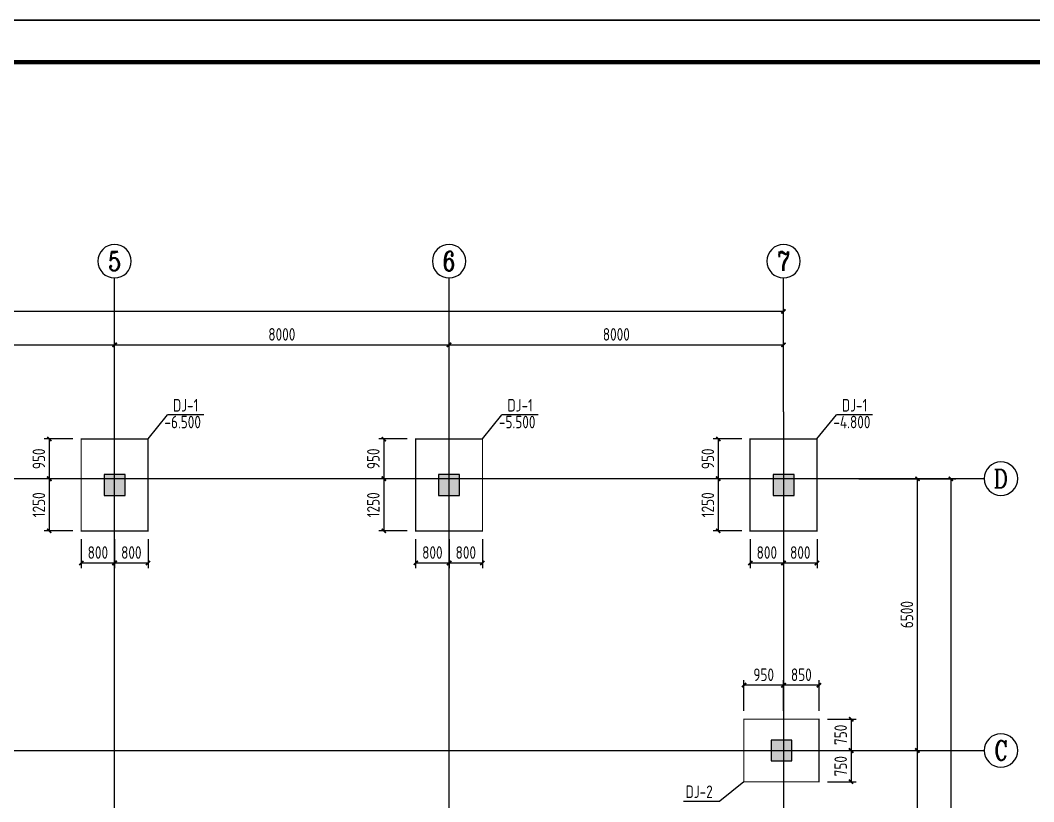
# Model space of a CAD drawing. Header units: millimetres. Extents: x 866561 to 876967, y 40200 to 44891.
# Drawn here: x 867964.7 to 868207.1, y 40608.5 to 40795.4 of the extents above; entities that cross this region are included whole.
import ezdxf
from ezdxf.enums import TextEntityAlignment as Align

# ---------------------------------------------------------------- set-up
doc = ezdxf.new("R2010")
doc.units = ezdxf.units.MM
doc.header["$LTSCALE"] = 1000
doc.header["$MEASUREMENT"] = 0
doc.linetypes.add('DOTE', pattern=[2.42, 2, -0.2, 0.02, -0.2])
for name, color, linetype in [('AXIS', 3, 'Continuous'), ('AXIS_TEXT', 7, 'Continuous'), ('DIM', 7, 'Continuous'), ('DOTE', 1, 'DOTE'), ('基础', 4, 'Continuous'), ('柱集中标注', 2, 'Continuous'), ('标注', 7, 'Continuous'), ('檩条', 34, 'Continuous')]:
    doc.layers.add(name, color=color, linetype=linetype)
doc.styles.add('_TCH_AXIS', font='COMPLEX', dxfattribs={"bigfont": 'GBCBIG'})
doc.styles.add('COMPLEX', font='COMPLEX')
doc.styles.add('GBHZ', font='gbenor.shx', dxfattribs={"width": 0.9, "bigfont": 'gbcbig.shx'})
doc.dimstyles.new('Y100', dxfattribs={"dimscale": 0, "dimtxt": 3, "dimasz": 0.01, "dimexe": 1.2, "dimexo": 2, "dimgap": 1, "dimtad": 1, "dimdec": 0, "dimlfac": 100, "dimzin": 0, "dimdsep": 46, "dimtxsty": 'GBHZ', "dimblk": 'DX', "dimcen": 0.09, "dimdle": 1, "dimclrd": 7, "dimclre": 7, "dimclrt": 7, "dimadec": 0, "dimazin": 0, "dimtfac": 1, "dimtdec": 0, "dimtix": 1, "dimtmove": 2, "dimatfit": 3, "dimldrblk": 'DX', "dimfxl": 0, "dimtolj": 1, "dimtzin": 0, "dimarcsym": 0})

# ---------------------------------------------------------------- blocks, each defined once
blk = doc.blocks.new('_AXISO')
blk.add_circle((0, 0), 0.5)
at = {"layer": 'AXIS_TEXT', "style": 'COMPLEX', "width": 1.041667}
blk.add_attdef('A', text='', height=0.56, dxfattribs=at).set_placement((-0.25, -0.28), (0.25, -0.28), align=Align.FIT)
blk = doc.blocks.new('DX')
at = {"color": 0, "linetype": 'ByBlock', "const_width": 40}
blk.add_lwpolyline([(-54, -51), (46, 49)], dxfattribs=at)
blk = doc.blocks.new('*D188')
at = {"layer": 'Defpoints', "color": 0, "transparency": 16777216}
for p in [(868163.25, 40620.75), (868179.25, 40620.75), (868163.25, 40550.75)]:
    blk.add_point(p, dxfattribs=at)
at = {"layer": 'dim', "color": 7, "lineweight": -2, "transparency": 16777216}
for p, q in [((868165.25, 40620.75), (868180.45, 40620.75)), ((868179.25, 40550.76), (868179.25, 40620.74)), ((868165.25, 40550.75), (868180.45, 40550.75))]:
    blk.add_line(p, q, dxfattribs=at)
at = {"layer": 'dim', "color": 7, "lineweight": -2, "transparency": 16777216, "xscale": 0.01, "yscale": 0.01, "zscale": 0.01}
for p, rotation in [((868179.25, 40620.75), 90), ((868179.25, 40550.75), 270)]:
    blk.add_blockref('DX', p, dxfattribs=dict(at, rotation=rotation))
at = {"layer": 'dim', "color": 7, "transparency": 16777216, "insert": (868176.75, 40585.75), "char_height": 3, "attachment_point": 5, "rotation": 90, "style": 'GBHZ'}
blk.add_mtext('\\A1;7000', dxfattribs=at)
blk = doc.blocks.new('*D189')
at = {"layer": 'Defpoints', "color": 0, "transparency": 16777216}
for p in [(868163.25, 40685.75), (868179.25, 40685.75), (868163.25, 40620.75)]:
    blk.add_point(p, dxfattribs=at)
at = {"layer": 'dim', "color": 7, "lineweight": -2, "transparency": 16777216}
for p, q in [((868165.25, 40685.75), (868180.45, 40685.75)), ((868179.25, 40620.76), (868179.25, 40685.74)), ((868165.25, 40620.75), (868180.45, 40620.75))]:
    blk.add_line(p, q, dxfattribs=at)
at = {"layer": 'dim', "color": 7, "lineweight": -2, "transparency": 16777216, "xscale": 0.01, "yscale": 0.01, "zscale": 0.01}
for p, rotation in [((868179.25, 40685.75), 90), ((868179.25, 40620.75), 270)]:
    blk.add_blockref('DX', p, dxfattribs=dict(at, rotation=rotation))
at = {"layer": 'dim', "color": 7, "transparency": 16777216, "insert": (868176.75, 40653.25), "char_height": 3, "attachment_point": 5, "rotation": 90, "style": 'GBHZ'}
blk.add_mtext('\\A1;6500', dxfattribs=at)
blk = doc.blocks.new('*D186')
at = {"layer": 'Defpoints', "color": 0, "transparency": 16777216}
for p in [(868163.25, 40685.75), (868163.25, 40485.75), (868187.25, 40485.75)]:
    blk.add_point(p, dxfattribs=at)
at = {"layer": 'dim', "color": 7, "lineweight": -2, "transparency": 16777216}
for p, q in [((868165.25, 40685.75), (868188.45, 40685.75)), ((868187.25, 40685.74), (868187.25, 40485.76)), ((868165.25, 40485.75), (868188.45, 40485.75))]:
    blk.add_line(p, q, dxfattribs=at)
at = {"layer": 'dim', "color": 7, "lineweight": -2, "transparency": 16777216, "xscale": 0.01, "yscale": 0.01, "zscale": 0.01}
for p, rotation in [((868187.25, 40685.75), 90), ((868187.25, 40485.75), 270)]:
    blk.add_blockref('DX', p, dxfattribs=dict(at, rotation=rotation))
at = {"layer": 'dim', "color": 7, "transparency": 16777216, "insert": (868184.75, 40585.75), "char_height": 3, "attachment_point": 5, "rotation": 90, "style": 'GBHZ'}
blk.add_mtext('\\A1;20000', dxfattribs=at)
blk = doc.blocks.new('*D192')
at = {"layer": 'Defpoints', "color": 0, "transparency": 16777216}
for p in [(867987.25, 40717.75), (867907.25, 40701.75), (867987.25, 40701.75)]:
    blk.add_point(p, dxfattribs=at)
at = {"layer": 'dim', "color": 7, "lineweight": -2, "transparency": 16777216}
for p, q in [((867907.25, 40703.75), (867907.25, 40718.95)), ((867907.26, 40717.75), (867987.24, 40717.75)), ((867987.25, 40703.75), (867987.25, 40718.95))]:
    blk.add_line(p, q, dxfattribs=at)
at = {"layer": 'dim', "color": 7, "lineweight": -2, "transparency": 16777216, "xscale": 0.01, "yscale": 0.01, "zscale": 0.01, "rotation": 180}
blk.add_blockref('DX', (867907.25, 40717.75), dxfattribs=at)
at = {"layer": 'dim', "color": 7, "lineweight": -2, "transparency": 16777216, "xscale": 0.01, "yscale": 0.01, "zscale": 0.01}
blk.add_blockref('DX', (867987.25, 40717.75), dxfattribs=at)
at = {"layer": 'dim', "color": 7, "transparency": 16777216, "insert": (867947.25, 40720.25), "char_height": 3, "attachment_point": 5, "style": 'GBHZ'}
blk.add_mtext('\\A1;8000', dxfattribs=at)
blk = doc.blocks.new('*D193')
at = {"layer": 'Defpoints', "color": 0, "transparency": 16777216}
for p in [(868067.25, 40717.75), (867987.25, 40701.75), (868067.25, 40701.75)]:
    blk.add_point(p, dxfattribs=at)
at = {"layer": 'dim', "color": 7, "lineweight": -2, "transparency": 16777216}
for p, q in [((867987.25, 40703.75), (867987.25, 40718.95)), ((867987.26, 40717.75), (868067.24, 40717.75)), ((868067.25, 40703.75), (868067.25, 40718.95))]:
    blk.add_line(p, q, dxfattribs=at)
at = {"layer": 'dim', "color": 7, "lineweight": -2, "transparency": 16777216, "xscale": 0.01, "yscale": 0.01, "zscale": 0.01, "rotation": 180}
blk.add_blockref('DX', (867987.25, 40717.75), dxfattribs=at)
at = {"layer": 'dim', "color": 7, "lineweight": -2, "transparency": 16777216, "xscale": 0.01, "yscale": 0.01, "zscale": 0.01}
blk.add_blockref('DX', (868067.25, 40717.75), dxfattribs=at)
at = {"layer": 'dim', "color": 7, "transparency": 16777216, "insert": (868027.25, 40720.25), "char_height": 3, "attachment_point": 5, "style": 'GBHZ'}
blk.add_mtext('\\A1;8000', dxfattribs=at)
blk = doc.blocks.new('*D194')
at = {"layer": 'Defpoints', "color": 0, "transparency": 16777216}
for p in [(868147.25, 40717.75), (868067.25, 40701.75), (868147.25, 40701.75)]:
    blk.add_point(p, dxfattribs=at)
at = {"layer": 'dim', "color": 7, "lineweight": -2, "transparency": 16777216}
for p, q in [((868067.25, 40703.75), (868067.25, 40718.95)), ((868067.26, 40717.75), (868147.24, 40717.75)), ((868147.25, 40703.75), (868147.25, 40718.95))]:
    blk.add_line(p, q, dxfattribs=at)
at = {"layer": 'dim', "color": 7, "lineweight": -2, "transparency": 16777216, "xscale": 0.01, "yscale": 0.01, "zscale": 0.01, "rotation": 180}
blk.add_blockref('DX', (868067.25, 40717.75), dxfattribs=at)
at = {"layer": 'dim', "color": 7, "lineweight": -2, "transparency": 16777216, "xscale": 0.01, "yscale": 0.01, "zscale": 0.01}
blk.add_blockref('DX', (868147.25, 40717.75), dxfattribs=at)
at = {"layer": 'dim', "color": 7, "transparency": 16777216, "insert": (868107.25, 40720.25), "char_height": 3, "attachment_point": 5, "style": 'GBHZ'}
blk.add_mtext('\\A1;8000', dxfattribs=at)
blk = doc.blocks.new('*D195')
at = {"layer": 'Defpoints', "color": 0, "transparency": 16777216}
for p in [(867667.25, 40725.75), (867667.25, 40701.75), (868147.25, 40701.75)]:
    blk.add_point(p, dxfattribs=at)
at = {"layer": 'dim', "color": 7, "lineweight": -2, "transparency": 16777216}
for p, q in [((867667.25, 40703.75), (867667.25, 40726.95)), ((868147.24, 40725.75), (867667.26, 40725.75)), ((868147.25, 40703.75), (868147.25, 40726.95))]:
    blk.add_line(p, q, dxfattribs=at)
at = {"layer": 'dim', "color": 7, "lineweight": -2, "transparency": 16777216, "xscale": 0.01, "yscale": 0.01, "zscale": 0.01, "rotation": 180}
blk.add_blockref('DX', (867667.25, 40725.75), dxfattribs=at)
at = {"layer": 'dim', "color": 7, "lineweight": -2, "transparency": 16777216, "xscale": 0.01, "yscale": 0.01, "zscale": 0.01}
blk.add_blockref('DX', (868147.25, 40725.75), dxfattribs=at)
at = {"layer": 'dim', "color": 7, "transparency": 16777216, "insert": (867907.25, 40728.25), "char_height": 3, "attachment_point": 5, "style": 'GBHZ'}
blk.add_mtext('\\A1;48000', dxfattribs=at)
blk = doc.blocks.new('*D419')
at = {"layer": 'Defpoints', "color": 0, "transparency": 16777216}
for p in [(868139.25, 40673.25), (868147.25, 40673.25), (868147.25, 40665.59)]:
    blk.add_point(p, dxfattribs=at)
at = {"layer": '标注', "color": 7, "lineweight": -2, "transparency": 16777216}
for p, q in [((868139.25, 40671.25), (868139.25, 40664.39)), ((868147.25, 40671.25), (868147.25, 40664.39)), ((868139.26, 40665.59), (868147.24, 40665.59))]:
    blk.add_line(p, q, dxfattribs=at)
at = {"layer": '标注', "color": 7, "lineweight": -2, "transparency": 16777216, "xscale": 0.01, "yscale": 0.01, "zscale": 0.01, "rotation": 180}
blk.add_blockref('DX', (868139.25, 40665.59), dxfattribs=at)
at = {"layer": '标注', "color": 7, "lineweight": -2, "transparency": 16777216, "xscale": 0.01, "yscale": 0.01, "zscale": 0.01}
blk.add_blockref('DX', (868147.25, 40665.59), dxfattribs=at)
at = {"layer": '标注', "color": 7, "transparency": 16777216, "insert": (868143.25, 40668.09), "char_height": 3, "attachment_point": 5, "style": 'GBHZ'}
blk.add_mtext('\\A1;800', dxfattribs=at)
blk = doc.blocks.new('*D420')
at = {"layer": 'Defpoints', "color": 0, "transparency": 16777216}
for p in [(868147.25, 40673.25), (868155.25, 40673.25), (868155.25, 40665.59)]:
    blk.add_point(p, dxfattribs=at)
at = {"layer": '标注', "color": 7, "lineweight": -2, "transparency": 16777216}
for p, q in [((868147.25, 40671.25), (868147.25, 40664.39)), ((868155.25, 40671.25), (868155.25, 40664.39)), ((868147.26, 40665.59), (868155.24, 40665.59))]:
    blk.add_line(p, q, dxfattribs=at)
at = {"layer": '标注', "color": 7, "lineweight": -2, "transparency": 16777216, "xscale": 0.01, "yscale": 0.01, "zscale": 0.01, "rotation": 180}
blk.add_blockref('DX', (868147.25, 40665.59), dxfattribs=at)
at = {"layer": '标注', "color": 7, "lineweight": -2, "transparency": 16777216, "xscale": 0.01, "yscale": 0.01, "zscale": 0.01}
blk.add_blockref('DX', (868155.25, 40665.59), dxfattribs=at)
at = {"layer": '标注', "color": 7, "transparency": 16777216, "insert": (868151.25, 40668.09), "char_height": 3, "attachment_point": 5, "style": 'GBHZ'}
blk.add_mtext('\\A1;800', dxfattribs=at)
blk = doc.blocks.new('*D421')
at = {"layer": 'Defpoints', "color": 0, "transparency": 16777216}
for p in [(868139.25, 40695.25), (868131.63, 40685.75), (868139.25, 40685.75)]:
    blk.add_point(p, dxfattribs=at)
at = {"layer": '标注', "color": 7, "lineweight": -2, "transparency": 16777216}
for p, q in [((868137.25, 40695.25), (868130.43, 40695.25)), ((868131.63, 40695.24), (868131.63, 40685.76)), ((868137.25, 40685.75), (868130.43, 40685.75))]:
    blk.add_line(p, q, dxfattribs=at)
at = {"layer": '标注', "color": 7, "lineweight": -2, "transparency": 16777216, "xscale": 0.01, "yscale": 0.01, "zscale": 0.01}
for p, rotation in [((868131.63, 40695.25), 90), ((868131.63, 40685.75), 270)]:
    blk.add_blockref('DX', p, dxfattribs=dict(at, rotation=rotation))
at = {"layer": '标注', "color": 7, "transparency": 16777216, "insert": (868129.13, 40690.5), "char_height": 3, "attachment_point": 5, "rotation": 90, "style": 'GBHZ'}
blk.add_mtext('\\A1;950', dxfattribs=at)
blk = doc.blocks.new('*D422')
at = {"layer": 'Defpoints', "color": 0, "transparency": 16777216}
for p in [(868139.25, 40685.75), (868131.63, 40673.25), (868139.25, 40673.25)]:
    blk.add_point(p, dxfattribs=at)
at = {"layer": '标注', "color": 7, "lineweight": -2, "transparency": 16777216}
for p, q in [((868137.25, 40685.75), (868130.43, 40685.75)), ((868131.63, 40685.74), (868131.63, 40673.26)), ((868137.25, 40673.25), (868130.43, 40673.25))]:
    blk.add_line(p, q, dxfattribs=at)
at = {"layer": '标注', "color": 7, "lineweight": -2, "transparency": 16777216, "xscale": 0.01, "yscale": 0.01, "zscale": 0.01}
for p, rotation in [((868131.63, 40685.75), 90), ((868131.63, 40673.25), 270)]:
    blk.add_blockref('DX', p, dxfattribs=dict(at, rotation=rotation))
at = {"layer": '标注', "color": 7, "transparency": 16777216, "insert": (868129.13, 40679.5), "char_height": 3, "attachment_point": 5, "rotation": 90, "style": 'GBHZ'}
blk.add_mtext('\\A1;1250', dxfattribs=at)
blk = doc.blocks.new('*D423')
at = {"layer": 'Defpoints', "color": 0, "transparency": 16777216}
for p in [(867979.25, 40673.25), (867987.25, 40673.25), (867987.25, 40665.59)]:
    blk.add_point(p, dxfattribs=at)
at = {"layer": '标注', "color": 7, "lineweight": -2, "transparency": 16777216}
for p, q in [((867979.25, 40671.25), (867979.25, 40664.39)), ((867987.25, 40671.25), (867987.25, 40664.39)), ((867979.26, 40665.59), (867987.24, 40665.59))]:
    blk.add_line(p, q, dxfattribs=at)
at = {"layer": '标注', "color": 7, "lineweight": -2, "transparency": 16777216, "xscale": 0.01, "yscale": 0.01, "zscale": 0.01, "rotation": 180}
blk.add_blockref('DX', (867979.25, 40665.59), dxfattribs=at)
at = {"layer": '标注', "color": 7, "lineweight": -2, "transparency": 16777216, "xscale": 0.01, "yscale": 0.01, "zscale": 0.01}
blk.add_blockref('DX', (867987.25, 40665.59), dxfattribs=at)
at = {"layer": '标注', "color": 7, "transparency": 16777216, "insert": (867983.25, 40668.09), "char_height": 3, "attachment_point": 5, "style": 'GBHZ'}
blk.add_mtext('\\A1;800', dxfattribs=at)
blk = doc.blocks.new('*D424')
at = {"layer": 'Defpoints', "color": 0, "transparency": 16777216}
for p in [(867987.25, 40673.25), (867995.25, 40673.25), (867995.25, 40665.59)]:
    blk.add_point(p, dxfattribs=at)
at = {"layer": '标注', "color": 7, "lineweight": -2, "transparency": 16777216}
for p, q in [((867987.25, 40671.25), (867987.25, 40664.39)), ((867995.25, 40671.25), (867995.25, 40664.39)), ((867987.26, 40665.59), (867995.24, 40665.59))]:
    blk.add_line(p, q, dxfattribs=at)
at = {"layer": '标注', "color": 7, "lineweight": -2, "transparency": 16777216, "xscale": 0.01, "yscale": 0.01, "zscale": 0.01, "rotation": 180}
blk.add_blockref('DX', (867987.25, 40665.59), dxfattribs=at)
at = {"layer": '标注', "color": 7, "lineweight": -2, "transparency": 16777216, "xscale": 0.01, "yscale": 0.01, "zscale": 0.01}
blk.add_blockref('DX', (867995.25, 40665.59), dxfattribs=at)
at = {"layer": '标注', "color": 7, "transparency": 16777216, "insert": (867991.25, 40668.09), "char_height": 3, "attachment_point": 5, "style": 'GBHZ'}
blk.add_mtext('\\A1;800', dxfattribs=at)
blk = doc.blocks.new('*D425')
at = {"layer": 'Defpoints', "color": 0, "transparency": 16777216}
for p in [(867979.25, 40695.25), (867971.63, 40685.75), (867979.25, 40685.75)]:
    blk.add_point(p, dxfattribs=at)
at = {"layer": '标注', "color": 7, "lineweight": -2, "transparency": 16777216}
for p, q in [((867977.25, 40695.25), (867970.43, 40695.25)), ((867971.63, 40695.24), (867971.63, 40685.76)), ((867977.25, 40685.75), (867970.43, 40685.75))]:
    blk.add_line(p, q, dxfattribs=at)
at = {"layer": '标注', "color": 7, "lineweight": -2, "transparency": 16777216, "xscale": 0.01, "yscale": 0.01, "zscale": 0.01}
for p, rotation in [((867971.63, 40695.25), 90), ((867971.63, 40685.75), 270)]:
    blk.add_blockref('DX', p, dxfattribs=dict(at, rotation=rotation))
at = {"layer": '标注', "color": 7, "transparency": 16777216, "insert": (867969.13, 40690.5), "char_height": 3, "attachment_point": 5, "rotation": 90, "style": 'GBHZ'}
blk.add_mtext('\\A1;950', dxfattribs=at)
blk = doc.blocks.new('*D426')
at = {"layer": 'Defpoints', "color": 0, "transparency": 16777216}
for p in [(867979.25, 40685.75), (867971.63, 40673.25), (867979.25, 40673.25)]:
    blk.add_point(p, dxfattribs=at)
at = {"layer": '标注', "color": 7, "lineweight": -2, "transparency": 16777216}
for p, q in [((867977.25, 40685.75), (867970.43, 40685.75)), ((867971.63, 40685.74), (867971.63, 40673.26)), ((867977.25, 40673.25), (867970.43, 40673.25))]:
    blk.add_line(p, q, dxfattribs=at)
at = {"layer": '标注', "color": 7, "lineweight": -2, "transparency": 16777216, "xscale": 0.01, "yscale": 0.01, "zscale": 0.01}
for p, rotation in [((867971.63, 40685.75), 90), ((867971.63, 40673.25), 270)]:
    blk.add_blockref('DX', p, dxfattribs=dict(at, rotation=rotation))
at = {"layer": '标注', "color": 7, "transparency": 16777216, "insert": (867969.13, 40679.5), "char_height": 3, "attachment_point": 5, "rotation": 90, "style": 'GBHZ'}
blk.add_mtext('\\A1;1250', dxfattribs=at)
blk = doc.blocks.new('*D427')
at = {"layer": 'Defpoints', "color": 0, "transparency": 16777216}
for p in [(868059.25, 40673.25), (868067.25, 40673.25), (868067.25, 40665.59)]:
    blk.add_point(p, dxfattribs=at)
at = {"layer": '标注', "color": 7, "lineweight": -2, "transparency": 16777216}
for p, q in [((868059.25, 40671.25), (868059.25, 40664.39)), ((868067.25, 40671.25), (868067.25, 40664.39)), ((868059.26, 40665.59), (868067.24, 40665.59))]:
    blk.add_line(p, q, dxfattribs=at)
at = {"layer": '标注', "color": 7, "lineweight": -2, "transparency": 16777216, "xscale": 0.01, "yscale": 0.01, "zscale": 0.01, "rotation": 180}
blk.add_blockref('DX', (868059.25, 40665.59), dxfattribs=at)
at = {"layer": '标注', "color": 7, "lineweight": -2, "transparency": 16777216, "xscale": 0.01, "yscale": 0.01, "zscale": 0.01}
blk.add_blockref('DX', (868067.25, 40665.59), dxfattribs=at)
at = {"layer": '标注', "color": 7, "transparency": 16777216, "insert": (868063.25, 40668.09), "char_height": 3, "attachment_point": 5, "style": 'GBHZ'}
blk.add_mtext('\\A1;800', dxfattribs=at)
blk = doc.blocks.new('*D428')
at = {"layer": 'Defpoints', "color": 0, "transparency": 16777216}
for p in [(868067.25, 40673.25), (868075.25, 40673.25), (868075.25, 40665.59)]:
    blk.add_point(p, dxfattribs=at)
at = {"layer": '标注', "color": 7, "lineweight": -2, "transparency": 16777216}
for p, q in [((868067.25, 40671.25), (868067.25, 40664.39)), ((868075.25, 40671.25), (868075.25, 40664.39)), ((868067.26, 40665.59), (868075.24, 40665.59))]:
    blk.add_line(p, q, dxfattribs=at)
at = {"layer": '标注', "color": 7, "lineweight": -2, "transparency": 16777216, "xscale": 0.01, "yscale": 0.01, "zscale": 0.01, "rotation": 180}
blk.add_blockref('DX', (868067.25, 40665.59), dxfattribs=at)
at = {"layer": '标注', "color": 7, "lineweight": -2, "transparency": 16777216, "xscale": 0.01, "yscale": 0.01, "zscale": 0.01}
blk.add_blockref('DX', (868075.25, 40665.59), dxfattribs=at)
at = {"layer": '标注', "color": 7, "transparency": 16777216, "insert": (868071.25, 40668.09), "char_height": 3, "attachment_point": 5, "style": 'GBHZ'}
blk.add_mtext('\\A1;800', dxfattribs=at)
blk = doc.blocks.new('*D429')
at = {"layer": 'Defpoints', "color": 0, "transparency": 16777216}
for p in [(868059.25, 40695.25), (868051.63, 40685.75), (868059.25, 40685.75)]:
    blk.add_point(p, dxfattribs=at)
at = {"layer": '标注', "color": 7, "lineweight": -2, "transparency": 16777216}
for p, q in [((868057.25, 40695.25), (868050.43, 40695.25)), ((868051.63, 40695.24), (868051.63, 40685.76)), ((868057.25, 40685.75), (868050.43, 40685.75))]:
    blk.add_line(p, q, dxfattribs=at)
at = {"layer": '标注', "color": 7, "lineweight": -2, "transparency": 16777216, "xscale": 0.01, "yscale": 0.01, "zscale": 0.01}
for p, rotation in [((868051.63, 40695.25), 90), ((868051.63, 40685.75), 270)]:
    blk.add_blockref('DX', p, dxfattribs=dict(at, rotation=rotation))
at = {"layer": '标注', "color": 7, "transparency": 16777216, "insert": (868049.13, 40690.5), "char_height": 3, "attachment_point": 5, "rotation": 90, "style": 'GBHZ'}
blk.add_mtext('\\A1;950', dxfattribs=at)
blk = doc.blocks.new('*D430')
at = {"layer": 'Defpoints', "color": 0, "transparency": 16777216}
for p in [(868059.25, 40685.75), (868051.63, 40673.25), (868059.25, 40673.25)]:
    blk.add_point(p, dxfattribs=at)
at = {"layer": '标注', "color": 7, "lineweight": -2, "transparency": 16777216}
for p, q in [((868057.25, 40685.75), (868050.43, 40685.75)), ((868051.63, 40685.74), (868051.63, 40673.26)), ((868057.25, 40673.25), (868050.43, 40673.25))]:
    blk.add_line(p, q, dxfattribs=at)
at = {"layer": '标注', "color": 7, "lineweight": -2, "transparency": 16777216, "xscale": 0.01, "yscale": 0.01, "zscale": 0.01}
for p, rotation in [((868051.63, 40685.75), 90), ((868051.63, 40673.25), 270)]:
    blk.add_blockref('DX', p, dxfattribs=dict(at, rotation=rotation))
at = {"layer": '标注', "color": 7, "transparency": 16777216, "insert": (868049.13, 40679.5), "char_height": 3, "attachment_point": 5, "rotation": 90, "style": 'GBHZ'}
blk.add_mtext('\\A1;1250', dxfattribs=at)
blk = doc.blocks.new('*D471')
at = {"layer": 'Defpoints', "color": 0, "transparency": 16777216}
for p in [(868155.75, 40628.25), (868155.75, 40620.75), (868163.41, 40620.75)]:
    blk.add_point(p, dxfattribs=at)
at = {"layer": '标注', "color": 7, "lineweight": -2, "transparency": 16777216}
for p, q in [((868157.75, 40628.25), (868164.61, 40628.25)), ((868163.41, 40628.24), (868163.41, 40620.76)), ((868157.75, 40620.75), (868164.61, 40620.75))]:
    blk.add_line(p, q, dxfattribs=at)
at = {"layer": '标注', "color": 7, "lineweight": -2, "transparency": 16777216, "xscale": 0.01, "yscale": 0.01, "zscale": 0.01}
for p, rotation in [((868163.41, 40628.25), 90), ((868163.41, 40620.75), 270)]:
    blk.add_blockref('DX', p, dxfattribs=dict(at, rotation=rotation))
at = {"layer": '标注', "color": 7, "transparency": 16777216, "insert": (868160.91, 40624.5), "char_height": 3, "attachment_point": 5, "rotation": 90, "style": 'GBHZ'}
blk.add_mtext('\\A1;750', dxfattribs=at)
blk = doc.blocks.new('*D472')
at = {"layer": 'Defpoints', "color": 0, "transparency": 16777216}
for p in [(868155.75, 40620.75), (868155.75, 40613.25), (868163.41, 40613.25)]:
    blk.add_point(p, dxfattribs=at)
at = {"layer": '标注', "color": 7, "lineweight": -2, "transparency": 16777216}
for p, q in [((868157.75, 40620.75), (868164.61, 40620.75)), ((868163.41, 40620.74), (868163.41, 40613.26)), ((868157.75, 40613.25), (868164.61, 40613.25))]:
    blk.add_line(p, q, dxfattribs=at)
at = {"layer": '标注', "color": 7, "lineweight": -2, "transparency": 16777216, "xscale": 0.01, "yscale": 0.01, "zscale": 0.01}
for p, rotation in [((868163.41, 40620.75), 90), ((868163.41, 40613.25), 270)]:
    blk.add_blockref('DX', p, dxfattribs=dict(at, rotation=rotation))
at = {"layer": '标注', "color": 7, "transparency": 16777216, "insert": (868160.91, 40617), "char_height": 3, "attachment_point": 5, "rotation": 90, "style": 'GBHZ'}
blk.add_mtext('\\A1;750', dxfattribs=at)
blk = doc.blocks.new('*D473')
at = {"layer": 'Defpoints', "color": 0, "transparency": 16777216}
for p in [(868147.25, 40636.37), (868147.25, 40628.25), (868155.75, 40628.25)]:
    blk.add_point(p, dxfattribs=at)
at = {"layer": '标注', "color": 7, "lineweight": -2, "transparency": 16777216}
for p, q in [((868147.25, 40630.25), (868147.25, 40637.57)), ((868155.74, 40636.37), (868147.26, 40636.37)), ((868155.75, 40630.25), (868155.75, 40637.57))]:
    blk.add_line(p, q, dxfattribs=at)
at = {"layer": '标注', "color": 7, "lineweight": -2, "transparency": 16777216, "xscale": 0.01, "yscale": 0.01, "zscale": 0.01, "rotation": 180}
blk.add_blockref('DX', (868147.25, 40636.37), dxfattribs=at)
at = {"layer": '标注', "color": 7, "lineweight": -2, "transparency": 16777216, "xscale": 0.01, "yscale": 0.01, "zscale": 0.01}
blk.add_blockref('DX', (868155.75, 40636.37), dxfattribs=at)
at = {"layer": '标注', "color": 7, "transparency": 16777216, "insert": (868151.5, 40638.87), "char_height": 3, "attachment_point": 5, "style": 'GBHZ'}
blk.add_mtext('\\A1;850', dxfattribs=at)
blk = doc.blocks.new('*D474')
at = {"layer": 'Defpoints', "color": 0, "transparency": 16777216}
for p in [(868137.75, 40636.37), (868137.75, 40628.25), (868147.25, 40628.25)]:
    blk.add_point(p, dxfattribs=at)
at = {"layer": '标注', "color": 7, "lineweight": -2, "transparency": 16777216}
for p, q in [((868137.75, 40630.25), (868137.75, 40637.57)), ((868147.24, 40636.37), (868137.76, 40636.37)), ((868147.25, 40630.25), (868147.25, 40637.57))]:
    blk.add_line(p, q, dxfattribs=at)
at = {"layer": '标注', "color": 7, "lineweight": -2, "transparency": 16777216, "xscale": 0.01, "yscale": 0.01, "zscale": 0.01, "rotation": 180}
blk.add_blockref('DX', (868137.75, 40636.37), dxfattribs=at)
at = {"layer": '标注', "color": 7, "lineweight": -2, "transparency": 16777216, "xscale": 0.01, "yscale": 0.01, "zscale": 0.01}
blk.add_blockref('DX', (868147.25, 40636.37), dxfattribs=at)
at = {"layer": '标注', "color": 7, "transparency": 16777216, "insert": (868142.5, 40638.87), "char_height": 3, "attachment_point": 5, "style": 'GBHZ'}
blk.add_mtext('\\A1;950', dxfattribs=at)

msp = doc.modelspace()

# ---------------------------------------------------------------- linework, layer by layer
at = {"color": 0}
for p, q in [((868348.484, 40795.355), (867507.484, 40795.355)), ((867507.484, 40795.355), (868348.484, 40795.355))]:
    msp.add_line(p, q, dxfattribs=at)
at = {"color": 0, "const_width": 1}
msp.add_lwpolyline([(868338.484, 40211.355), (867532.484, 40211.355), (867532.484, 40785.355), (868338.484, 40785.355)], close=True, dxfattribs=at)
for points in [[(867984.746, 40686.753), (867984.746, 40681.753), (867989.746, 40681.753), (867989.746, 40686.753)], [(868064.746, 40686.753), (868064.746, 40681.753), (868069.746, 40681.753), (868069.746, 40686.753)], [(868144.746, 40686.753), (868144.746, 40681.753), (868149.746, 40681.753), (868149.746, 40686.753)], [(868149.246, 40623.253), (868144.246, 40623.253), (868144.246, 40618.253), (868149.246, 40618.253)]]:
    msp.add_lwpolyline(points, close=True)
at = {"layer": 'AXIS', "color": 0}
for p, q in [((867987.246, 40701.753), (867987.246, 40733.753)), ((868067.246, 40701.753), (868067.246, 40733.753)), ((868147.246, 40701.753), (868147.246, 40733.753)), ((868163.246, 40685.753), (868195.246, 40685.753)), ((868163.246, 40620.753), (868195.246, 40620.753))]:
    msp.add_line(p, q, dxfattribs=at)
at = {"layer": 'DOTE', "linetype": 'DOTE'}
for p, q in [((867987.246, 40469.753), (867987.246, 40701.753)), ((868067.246, 40469.753), (868067.246, 40701.753)), ((868147.246, 40701.753), (868147.246, 40469.753)), ((867651.246, 40685.753), (868163.246, 40685.753)), ((867651.246, 40620.753), (868163.246, 40620.753))]:
    msp.add_line(p, q, dxfattribs=at)
at = {"layer": '基础', "color": 3, "const_width": 0.3}
for points in [[(867995.246, 40695.253), (867979.246, 40695.253), (867979.246, 40673.253), (867995.246, 40673.253)], [(868075.246, 40695.253), (868059.246, 40695.253), (868059.246, 40673.253), (868075.246, 40673.253)], [(868155.246, 40695.253), (868139.246, 40695.253), (868139.246, 40673.253), (868155.246, 40673.253)], [(868155.746, 40613.253), (868155.746, 40628.253), (868137.746, 40628.253), (868137.746, 40613.253)]]:
    msp.add_lwpolyline(points, close=True, dxfattribs=at)
at = {"layer": '标注'}
for points in [[(867984.746, 40686.753), (867989.746, 40686.753), (867984.746, 40681.753), (867989.746, 40681.753)], [(868064.746, 40686.753), (868069.746, 40686.753), (868064.746, 40681.753), (868069.746, 40681.753)], [(868144.746, 40686.753), (868149.746, 40686.753), (868144.746, 40681.753), (868149.746, 40681.753)], [(868149.246, 40623.253), (868149.246, 40618.253), (868144.246, 40623.253), (868144.246, 40618.253)]]:
    msp.add_solid(points, dxfattribs=at)
at = {"layer": '檩条'}
for p, q in [((867995.246, 40695.253), (867999.881, 40701.026)), ((868008.557, 40701.026), (867999.881, 40701.026)), ((868075.246, 40695.253), (868079.881, 40701.026)), ((868088.557, 40701.026), (868079.881, 40701.026)), ((868155.246, 40695.253), (868159.881, 40701.026)), ((868168.557, 40701.026), (868159.881, 40701.026)), ((868137.746, 40613.253), (868131.972, 40608.617)), ((868123.297, 40608.617), (868131.972, 40608.617))]:
    msp.add_line(p, q, dxfattribs=at)

# ---------------------------------------------------------------- block references
at = {"layer": 'AXIS', "color": 0}
ref = msp.add_blockref('_AXISO', (867987.246, 40737.753), dxfattribs=dict(at, xscale=-8, yscale=8, zscale=8, rotation=180))
ref.add_attrib('A', '5', dxfattribs={"layer": 'AXIS_TEXT', "color": 0, "height": 4.659, "style": '_TCH_AXIS'}).set_placement((867985.693, 40735.423), (867988.799, 40735.423), align=Align.FIT)
ref = msp.add_blockref('_AXISO', (868067.246, 40737.753), dxfattribs=dict(at, xscale=-8, yscale=8, zscale=8, rotation=180))
ref.add_attrib('A', '6', dxfattribs={"layer": 'AXIS_TEXT', "color": 0, "height": 4.659, "style": '_TCH_AXIS'}).set_placement((868065.693, 40735.423), (868068.799, 40735.423), align=Align.FIT)
ref = msp.add_blockref('_AXISO', (868147.246, 40737.753), dxfattribs=dict(at, xscale=-8, yscale=8, zscale=8, rotation=180))
ref.add_attrib('A', '7', dxfattribs={"layer": 'AXIS_TEXT', "color": 0, "height": 4.659, "style": '_TCH_AXIS'}).set_placement((868145.693, 40735.423), (868148.799, 40735.423), align=Align.FIT)
ref = msp.add_blockref('_AXISO', (868199.246, 40685.753), dxfattribs=dict(at, xscale=-8, yscale=8, zscale=8))
ref.add_attrib('A', 'D', dxfattribs={"layer": 'AXIS_TEXT', "color": 0, "height": 4.353, "style": '_TCH_AXIS'}).set_placement((868197.484, 40683.577), (868201.007, 40683.577), align=Align.FIT)
ref = msp.add_blockref('_AXISO', (868199.246, 40620.753), dxfattribs=dict(at, xscale=-8, yscale=8, zscale=8))
ref.add_attrib('A', 'C', dxfattribs={"layer": 'AXIS_TEXT', "color": 0, "height": 4.557, "style": '_TCH_AXIS'}).set_placement((868197.618, 40618.474), (868200.873, 40618.474), align=Align.FIT)

# ---------------------------------------------------------------- texts
at = {"layer": '柱集中标注', "style": 'GBHZ', "width": 0.9}
for s, p in [('DJ-1', (868001.197, 40701.799)), ('DJ-1', (868081.197, 40701.799)), ('DJ-1', (868161.197, 40701.799)), ('-6.500', (867999.163, 40697.792)), ('-5.500', (868079.163, 40697.792)), ('-4.800', (868159.163, 40697.792)), ('DJ-2', (868123.793, 40609.39))]:
    msp.add_text(s, height=3, dxfattribs=at).set_placement(p)

# ---------------------------------------------------------------- dimensions: what is measured, and where the dimension line sits
at = {"layer": 'dim'}
for base, p1, p2, picture, middle in [((867667.246, 40725.753), (868147.246, 40701.753), (867667.246, 40701.753), '*D195', (867907.246, 40728.253)), ((867987.246, 40717.753), (867907.246, 40701.753), (867987.246, 40701.753), '*D192', (867947.246, 40720.253)), ((868067.246, 40717.753), (867987.246, 40701.753), (868067.246, 40701.753), '*D193', (868027.246, 40720.253)), ((868147.246, 40717.753), (868067.246, 40701.753), (868147.246, 40701.753), '*D194', (868107.246, 40720.253))]:
    dim = msp.add_linear_dim(base=base, p1=p1, p2=p2, dimstyle='Y100', override={"dimscale": 1, "dimfxl": 2}, dxfattribs=at)
    dim.commit()
    dim.dimension.update_dxf_attribs({"geometry": picture, "text_midpoint": middle})
for base, p1, p2, picture, middle in [((868179.246, 40685.753), (868163.246, 40620.753), (868163.246, 40685.753), '*D189', (868176.746, 40653.253)), ((868187.246, 40485.753), (868163.246, 40685.753), (868163.246, 40485.753), '*D186', (868184.746, 40585.753)), ((868179.246, 40620.753), (868163.246, 40550.753), (868163.246, 40620.753), '*D188', (868176.746, 40585.753))]:
    dim = msp.add_linear_dim(base=base, p1=p1, p2=p2, angle=90, dimstyle='Y100', override={"dimscale": 1, "dimfxl": 2}, dxfattribs=at)
    dim.commit()
    dim.dimension.update_dxf_attribs({"geometry": picture, "text_midpoint": middle})
at = {"layer": '标注'}
for base, p1, p2, angle, picture, middle in [((867971.628, 40685.753), (867979.246, 40695.253), (867979.246, 40685.753), 270, '*D425', (867969.128, 40690.503)), ((868051.628, 40685.753), (868059.246, 40695.253), (868059.246, 40685.753), 270, '*D429', (868049.128, 40690.503)), ((868131.628, 40685.753), (868139.246, 40695.253), (868139.246, 40685.753), 270, '*D421', (868129.128, 40690.503)), ((867971.628, 40673.253), (867979.246, 40685.753), (867979.246, 40673.253), 270, '*D426', (867969.128, 40679.503)), ((868051.628, 40673.253), (868059.246, 40685.753), (868059.246, 40673.253), 270, '*D430', (868049.128, 40679.503)), ((868131.628, 40673.253), (868139.246, 40685.753), (868139.246, 40673.253), 270, '*D422', (868129.128, 40679.503)), ((868137.746, 40636.37), (868147.246, 40628.253), (868137.746, 40628.253), 180, '*D474', (868142.496, 40638.87)), ((868147.246, 40636.37), (868155.746, 40628.253), (868147.246, 40628.253), 180, '*D473', (868151.496, 40638.87)), ((868163.411, 40620.753), (868155.746, 40628.253), (868155.746, 40620.753), 270, '*D471', (868160.911, 40624.503)), ((868163.411, 40613.253), (868155.746, 40620.753), (868155.746, 40613.253), 270, '*D472', (868160.911, 40617.003))]:
    dim = msp.add_linear_dim(base=base, p1=p1, p2=p2, angle=angle, dimstyle='Y100', override={"dimscale": 1, "dimfxl": 150}, dxfattribs=at)
    dim.commit()
    dim.dimension.update_dxf_attribs({"geometry": picture, "text_midpoint": middle})
for base, p1, p2, picture, middle in [((867987.246, 40665.588), (867979.246, 40673.253), (867987.246, 40673.253), '*D423', (867983.246, 40668.088)), ((867995.246, 40665.588), (867987.246, 40673.253), (867995.246, 40673.253), '*D424', (867991.246, 40668.088)), ((868067.246, 40665.588), (868059.246, 40673.253), (868067.246, 40673.253), '*D427', (868063.246, 40668.088)), ((868075.246, 40665.588), (868067.246, 40673.253), (868075.246, 40673.253), '*D428', (868071.246, 40668.088)), ((868147.246, 40665.588), (868139.246, 40673.253), (868147.246, 40673.253), '*D419', (868143.246, 40668.088)), ((868155.246, 40665.588), (868147.246, 40673.253), (868155.246, 40673.253), '*D420', (868151.246, 40668.088))]:
    dim = msp.add_linear_dim(base=base, p1=p1, p2=p2, dimstyle='Y100', override={"dimscale": 1, "dimfxl": 150}, dxfattribs=at)
    dim.commit()
    dim.dimension.update_dxf_attribs({"geometry": picture, "text_midpoint": middle})

doc.saveas('drawing.dxf')
